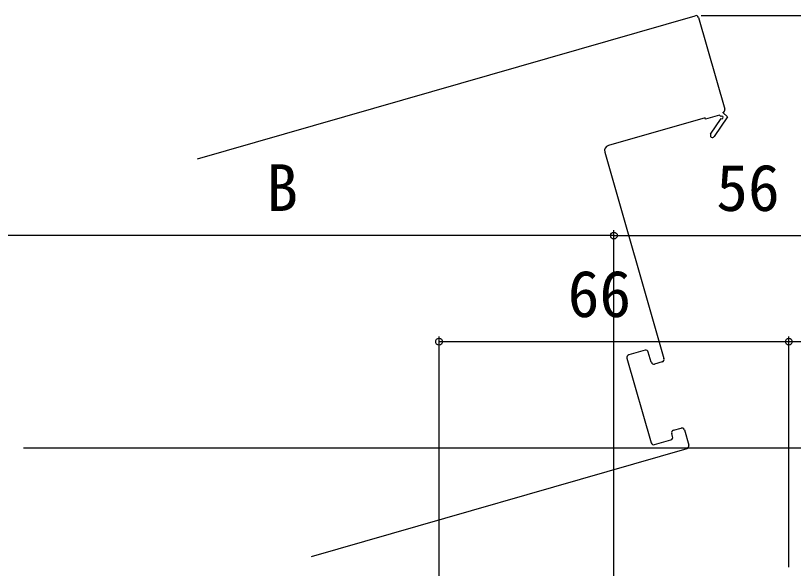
# Model space of a CAD drawing. Units: millimetres, scale not verified. Extents: x -525 to 525, y -783 to 778.
# Drawn here: x -126.9 to 19.9, y 349.5 to 453.8 of the extents above; entities that cross this region are included whole.
import ezdxf
from ezdxf.enums import TextEntityAlignment as Align

# ---------------------------------------------------------------- set-up
doc = ezdxf.new("R2010")
doc.units = ezdxf.units.MM
doc.header["$LTSCALE"] = 4
doc.layers.add('0-5_YKK_12', color=2, linetype='Continuous')
doc.layers.add('0-8_YKK_D', color=6, linetype='Continuous')
doc.styles.add('ＭＳ ゴシック', font='')
doc.styles.get('ＭＳ ゴシック').set_extended_font_data('MS Gothic')

msp = doc.modelspace()

# ---------------------------------------------------------------- linework, layer by layer
at = {"layer": '0-5_YKK_12'}
for p, q in [((-92.582, 426.767), (1.325, 453.747)), ((1.944, 453.405), (6.914, 436.105)), ((4.253, 431.391), (6.229, 434.363)), ((-15.739, 428.036), (-4.555, 389.11)), ((-8.129, 390.685), (-11.205, 389.801)), ((-11.547, 389.182), (-6.963, 373.228)), ((-6.958, 388.42), (-7.51, 390.342)), ((-4.898, 388.492), (-6.339, 388.077)), ((-2.75, 375.583), (-1.308, 375.997)), ((-2.927, 374.388), (-3.092, 374.964)), ((-0.689, 375.655), (0.139, 372.771)), ((-6.345, 372.885), (-3.269, 373.769)), ((-125.41, 372.291), (106.5, 372.291)), ((-71.082, 351.789), (-0.203, 372.153))]:
    msp.add_line(p, q, dxfattribs=at)
for points in [[(6.187, 434.745), (5.933, 434.99), (3.29, 434.231), (3.208, 434.519), (-15.054, 429.273)], [(6.571, 435.486), (7.403, 434.684), (4.919, 430.948)]]:
    msp.add_lwpolyline(points, dxfattribs=at)
for centre, radius, start, end in [((1.463, 453.267), 0.5, 16.0296, 106.0296), ((6.433, 435.966), 0.5, 286.0296, 16.0296), ((6.367, 434.572), 0.25, 236.38663, 136.0296), ((4.586, 431.17), 0.4, 146.38663, 326.38663), ((-14.778, 428.312), 1, 106.0296, 196.0296), ((-7.991, 390.204), 0.5, 16.0296, 106.0296), ((-11.066, 389.321), 0.5, 106.0296, 196.0296), ((-5.036, 388.972), 0.5, 286.0296, 16.0296), ((-6.477, 388.558), 0.5, 196.0296, 286.0296), ((-1.17, 375.517), 0.5, 16.0296, 106.0296), ((-3.407, 374.25), 0.5, 286.0296, 16.0296), ((-2.612, 375.102), 0.5, 106.0296, 196.0296), ((-6.483, 373.366), 0.5, 196.0296, 286.0296), ((-0.342, 372.633), 0.5, 286.0296, 16.0296)]:
    msp.add_arc(centre, radius, start, end, dxfattribs=at)
at = {"layer": '0-8_YKK_D'}
for p, q in [((2.463, 453.767), (105, 453.767)), ((-14, 259.591), (-14, 413.291)), ((-14, 259.591), (-14, 413.291)), ((-14, 412.291), (-134, 412.291)), ((-14, 412.291), (42, 412.291)), ((-47, 343.342), (-47, 393.291)), ((-47, 392.291), (19, 392.291)), ((19, 349.791), (19, 393.291)), ((19, 349.791), (19, 393.291)), ((19, 392.291), (38, 392.291))]:
    msp.add_line(p, q, dxfattribs=at)
for centre in [(-14, 412.291), (-14, 412.291), (-47, 392.291), (19, 392.291), (19, 392.291)]:
    msp.add_circle(centre, 0.637, dxfattribs=at)

# ---------------------------------------------------------------- texts
at = {"layer": '0-8_YKK_D', "style": 'ＭＳ ゴシック'}
for s, p in [('B', (-79.591, 414.291)), ('56', (5.307, 414.291)), ('66', (-22.727, 394.291))]:
    msp.add_text(s, height=8.798, dxfattribs=at).set_placement(p, align=Align.BOTTOM_LEFT)

doc.saveas('drawing.dxf')
